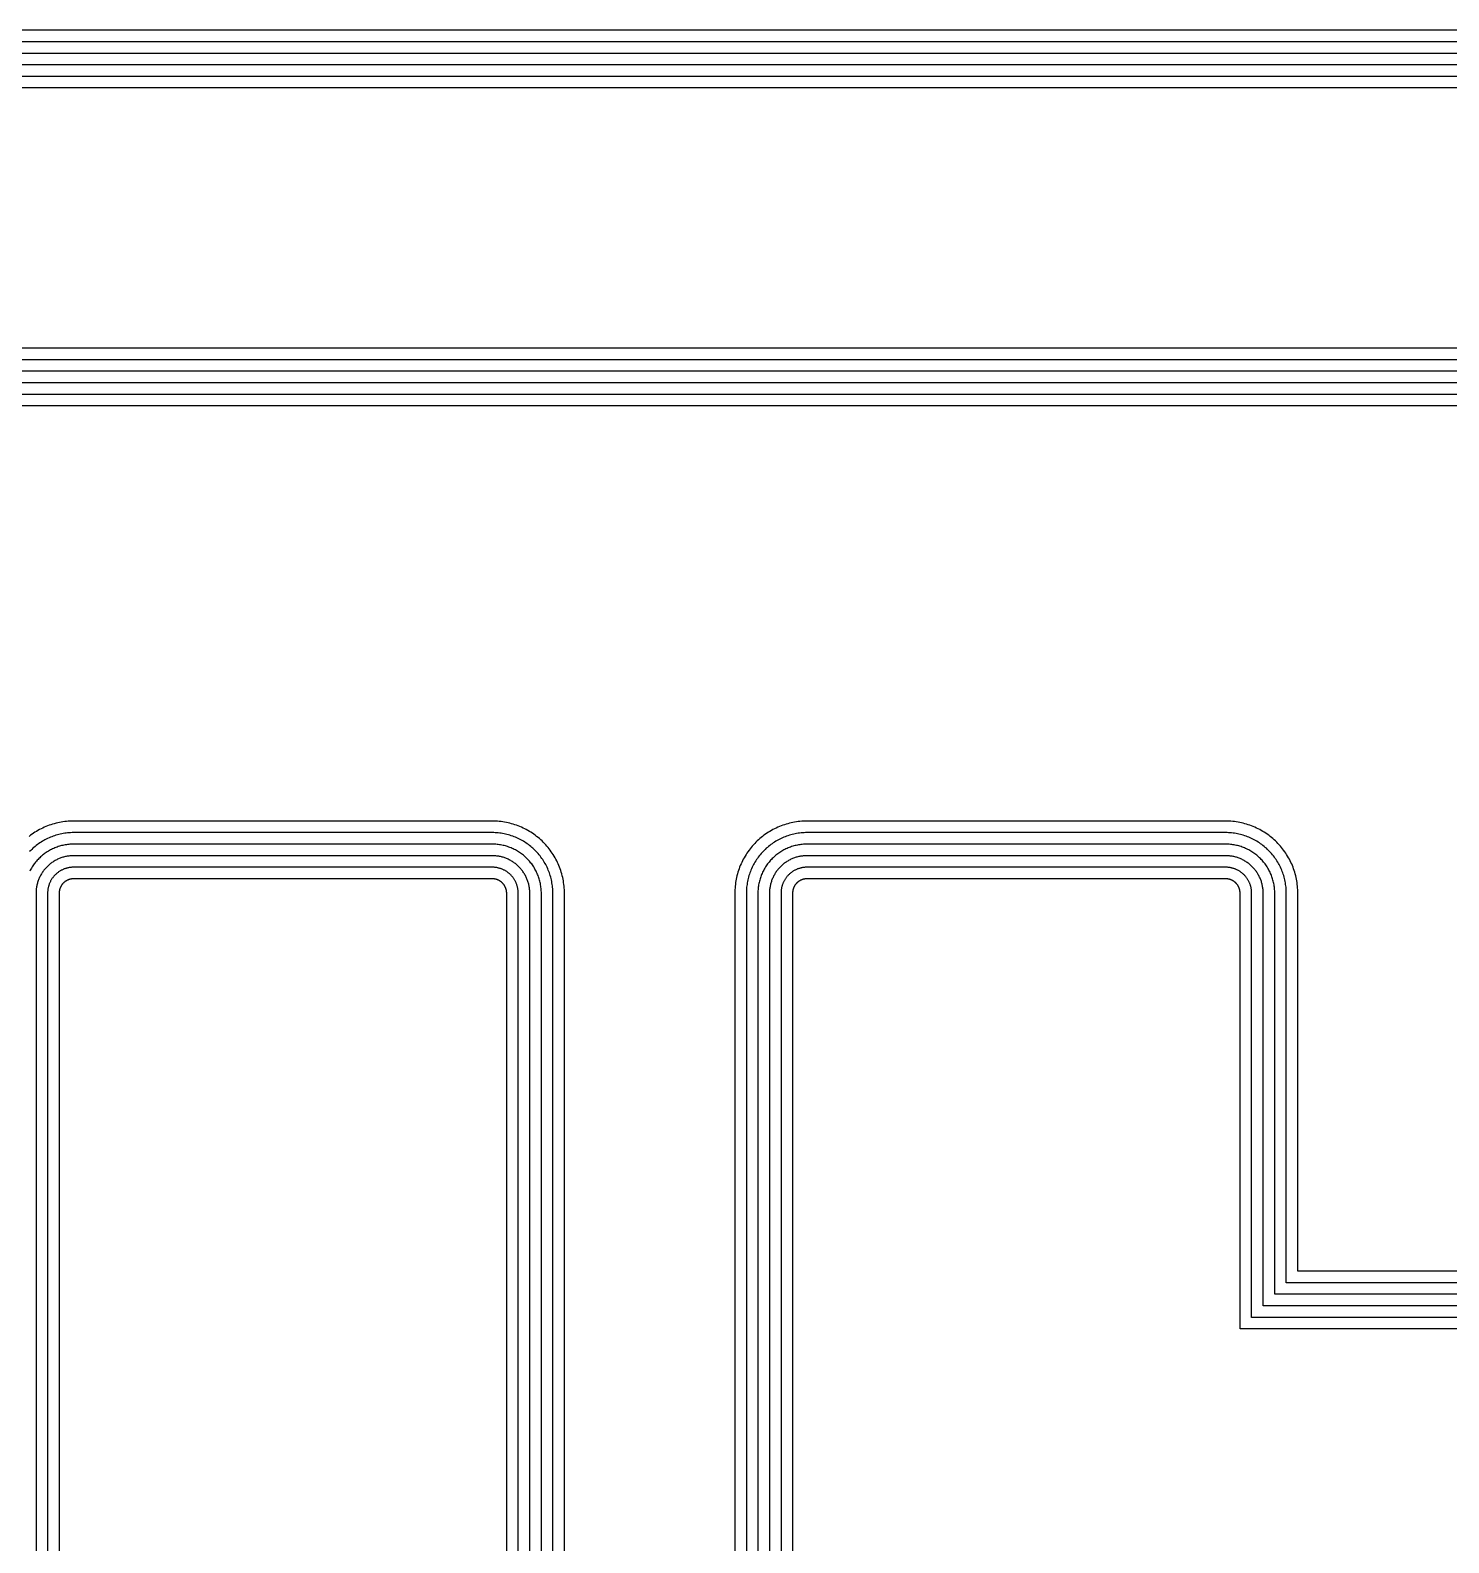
# Model space of a CAD drawing. Header units: metres. Extents: x 1.5 to 44, y 0.3 to 33.8.
# Drawn here: x 12.15 to 17.06, y 10.43 to 15.68 of the extents above; entities that cross this region are included whole.
import ezdxf

# ---------------------------------------------------------------- set-up
doc = ezdxf.new("R2010")
doc.units = ezdxf.units.M

msp = doc.modelspace()

# ---------------------------------------------------------------- linework, layer by layer
for points in [[(18.025, 15.6752), (5.275, 15.6752)], [(18.025, 15.6352), (5.235, 15.6352)], [(18.025, 15.5952), (5.195, 15.5952)], [(18.025, 15.5152), (5.115, 15.5152)], [(18.025, 15.5552), (5.155, 15.5552)], [(18.025, 15.4752), (5.075, 15.4752)], [(5.075, 14.5748), (17.8385, 14.5748)], [(5.115, 14.5348), (17.822, 14.5348)], [(5.155, 14.4948), (17.8054, 14.4948)], [(5.195, 14.4548), (17.7888, 14.4548)], [(5.235, 14.4148), (17.7723, 14.4148)], [(5.275, 14.3748), (17.7557, 14.3748)], [(14, 8.765), (14, 12.685), (13.9999, 12.6911), (13.9997, 12.6973), (13.9993, 12.7034), (13.9988, 12.7095), (13.9981, 12.7156), (13.9973, 12.7217), (13.9963, 12.7278), (13.9952, 12.7338), (13.9939, 12.7398), (13.9925, 12.7458), (13.991, 12.7517), (13.9892, 12.7576), (13.9874, 12.7634), (13.9854, 12.7692), (13.9833, 12.775), (13.981, 12.7807), (13.9786, 12.7863), (13.976, 12.7919), (13.9733, 12.7974), (13.9705, 12.8029), (13.9675, 12.8082), (13.9644, 12.8135), (13.9612, 12.8188), (13.9579, 12.8239), (13.9544, 12.829), (13.9508, 12.8339), (13.9471, 12.8388), (13.9433, 12.8436), (13.9393, 12.8483), (13.9353, 12.8529), (13.9311, 12.8574), (13.9268, 12.8618), (13.9224, 12.8661), (13.9179, 12.8703), (13.9133, 12.8743), (13.9086, 12.8783), (13.9038, 12.8821), (13.8989, 12.8858), (13.894, 12.8894), (13.8889, 12.8929), (13.8838, 12.8962), (13.8785, 12.8994), (13.8732, 12.9025), (13.8679, 12.9055), (13.8624, 12.9083), (13.8569, 12.911), (13.8513, 12.9136), (13.8457, 12.916), (13.84, 12.9183), (13.8342, 12.9204), (13.8284, 12.9224), (13.8226, 12.9242), (13.8167, 12.926), (13.8108, 12.9275), (13.8048, 12.9289), (13.7988, 12.9302), (13.7928, 12.9313), (13.7867, 12.9323), (13.7806, 12.9331), (13.7745, 12.9338), (13.7684, 12.9343), (13.7623, 12.9347), (13.7561, 12.9349), (13.75, 12.935), (12.3, 12.935), (12.2939, 12.9349), (12.2877, 12.9347), (12.2816, 12.9343), (12.2755, 12.9338), (12.2694, 12.9331), (12.2633, 12.9323), (12.2573, 12.9313), (12.2512, 12.9302), (12.2452, 12.9289), (12.2393, 12.9275), (12.2333, 12.926), (12.2274, 12.9242), (12.2216, 12.9224), (12.2158, 12.9204), (12.21, 12.9183), (12.2043, 12.916), (12.1987, 12.9136), (12.1931, 12.911), (12.1876, 12.9083), (12.1822, 12.9055), (12.1768, 12.9025), (12.1715, 12.8994), (12.1663, 12.8962), (12.1611, 12.8929), (12.1561, 12.8894), (12.1511, 12.8858), (12.1462, 12.8821)], [(13.96, 8.765), (13.96, 12.685), (13.9599, 12.6902), (13.9598, 12.6953), (13.9594, 12.7005), (13.959, 12.7056), (13.9584, 12.7107), (13.9577, 12.7158), (13.9569, 12.7209), (13.956, 12.726), (13.9549, 12.731), (13.9537, 12.736), (13.9524, 12.741), (13.951, 12.746), (13.9494, 12.7509), (13.9477, 12.7558), (13.9459, 12.7606), (13.944, 12.7654), (13.942, 12.7701), (13.9399, 12.7748), (13.9376, 12.7794), (13.9352, 12.784), (13.9327, 12.7885), (13.9301, 12.793), (13.9274, 12.7974), (13.9246, 12.8017), (13.9217, 12.8059), (13.9187, 12.8101), (13.9156, 12.8142), (13.9123, 12.8182), (13.909, 12.8222), (13.9056, 12.826), (13.9021, 12.8298), (13.8985, 12.8335), (13.8948, 12.8371), (13.891, 12.8406), (13.8872, 12.844), (13.8832, 12.8473), (13.8792, 12.8506), (13.8751, 12.8537), (13.8709, 12.8567), (13.8667, 12.8596), (13.8624, 12.8624), (13.858, 12.8651), (13.8535, 12.8677), (13.849, 12.8702), (13.8444, 12.8726), (13.8398, 12.8749), (13.8351, 12.877), (13.8304, 12.879), (13.8256, 12.8809), (13.8208, 12.8827), (13.8159, 12.8844), (13.811, 12.886), (13.806, 12.8874), (13.801, 12.8887), (13.796, 12.8899), (13.791, 12.891), (13.7859, 12.8919), (13.7808, 12.8927), (13.7757, 12.8934), (13.7706, 12.894), (13.7655, 12.8944), (13.7603, 12.8948), (13.7552, 12.8949), (13.75, 12.895), (12.3, 12.895), (12.2949, 12.8949), (12.2897, 12.8948), (12.2846, 12.8944), (12.2794, 12.894), (12.2743, 12.8934), (12.2692, 12.8927), (12.2641, 12.8919), (12.259, 12.891), (12.254, 12.8899), (12.249, 12.8887), (12.244, 12.8874), (12.2391, 12.886), (12.2341, 12.8844), (12.2293, 12.8827), (12.2244, 12.8809), (12.2196, 12.879), (12.2149, 12.877), (12.2102, 12.8749), (12.2056, 12.8726), (12.201, 12.8702), (12.1965, 12.8677), (12.1921, 12.8651), (12.1877, 12.8624), (12.1833, 12.8596), (12.1791, 12.8567), (12.1749, 12.8537), (12.1708, 12.8506), (12.1668, 12.8473), (12.1628, 12.844), (12.159, 12.8406), (12.1552, 12.8371), (12.1515, 12.8335), (12.1479, 12.8298)], [(19.445, 11.3752), (16.54, 11.3752), (16.54, 12.685), (16.5399, 12.6911), (16.5397, 12.6973), (16.5393, 12.7034), (16.5388, 12.7095), (16.5381, 12.7156), (16.5373, 12.7217), (16.5363, 12.7278), (16.5352, 12.7338), (16.5339, 12.7398), (16.5325, 12.7458), (16.531, 12.7517), (16.5292, 12.7576), (16.5274, 12.7634), (16.5254, 12.7692), (16.5233, 12.775), (16.521, 12.7807), (16.5186, 12.7863), (16.516, 12.7919), (16.5133, 12.7974), (16.5105, 12.8029), (16.5075, 12.8082), (16.5044, 12.8135), (16.5012, 12.8188), (16.4979, 12.8239), (16.4944, 12.829), (16.4908, 12.8339), (16.4871, 12.8388), (16.4833, 12.8436), (16.4793, 12.8483), (16.4753, 12.8529), (16.4711, 12.8574), (16.4668, 12.8618), (16.4624, 12.8661), (16.4579, 12.8703), (16.4533, 12.8743), (16.4486, 12.8783), (16.4438, 12.8821), (16.4389, 12.8858), (16.434, 12.8894), (16.4289, 12.8929), (16.4238, 12.8962), (16.4185, 12.8994), (16.4132, 12.9025), (16.4079, 12.9055), (16.4024, 12.9083), (16.3969, 12.911), (16.3913, 12.9136), (16.3857, 12.916), (16.38, 12.9183), (16.3742, 12.9204), (16.3684, 12.9224), (16.3626, 12.9242), (16.3567, 12.926), (16.3508, 12.9275), (16.3448, 12.9289), (16.3388, 12.9302), (16.3328, 12.9313), (16.3267, 12.9323), (16.3206, 12.9331), (16.3145, 12.9338), (16.3084, 12.9343), (16.3023, 12.9347), (16.2961, 12.9349), (16.29, 12.935), (14.84, 12.935), (14.8339, 12.9349), (14.8277, 12.9347), (14.8216, 12.9343), (14.8155, 12.9338), (14.8094, 12.9331), (14.8033, 12.9323), (14.7973, 12.9313), (14.7912, 12.9302), (14.7852, 12.9289), (14.7793, 12.9275), (14.7733, 12.926), (14.7674, 12.9242), (14.7616, 12.9224), (14.7558, 12.9204), (14.75, 12.9183), (14.7443, 12.916), (14.7387, 12.9136), (14.7331, 12.911), (14.7276, 12.9083), (14.7222, 12.9055), (14.7168, 12.9025), (14.7115, 12.8994), (14.7063, 12.8962), (14.7011, 12.8929), (14.6961, 12.8894), (14.6911, 12.8858), (14.6862, 12.8821), (14.6814, 12.8783), (14.6767, 12.8743), (14.6721, 12.8703), (14.6676, 12.8661), (14.6632, 12.8618), (14.659, 12.8574), (14.6548, 12.8529), (14.6507, 12.8483), (14.6468, 12.8436), (14.6429, 12.8388), (14.6392, 12.8339), (14.6356, 12.829), (14.6321, 12.8239), (14.6288, 12.8188), (14.6256, 12.8135), (14.6225, 12.8082), (14.6195, 12.8029), (14.6167, 12.7974), (14.614, 12.7919), (14.6115, 12.7863), (14.609, 12.7807), (14.6068, 12.775), (14.6046, 12.7692), (14.6026, 12.7634), (14.6008, 12.7576), (14.5991, 12.7517), (14.5975, 12.7458), (14.5961, 12.7398), (14.5948, 12.7338), (14.5937, 12.7278), (14.5927, 12.7217), (14.5919, 12.7156), (14.5912, 12.7095), (14.5907, 12.7034), (14.5903, 12.6973), (14.5901, 12.6911), (14.59, 12.685), (14.59, 8.765)], [(19.445, 11.3352), (16.5, 11.3352), (16.5, 12.685), (16.4999, 12.6902), (16.4998, 12.6953), (16.4994, 12.7005), (16.499, 12.7056), (16.4984, 12.7107), (16.4977, 12.7158), (16.4969, 12.7209), (16.496, 12.726), (16.4949, 12.731), (16.4937, 12.736), (16.4924, 12.741), (16.491, 12.746), (16.4894, 12.7509), (16.4877, 12.7558), (16.4859, 12.7606), (16.484, 12.7654), (16.482, 12.7701), (16.4799, 12.7748), (16.4776, 12.7794), (16.4752, 12.784), (16.4727, 12.7885), (16.4701, 12.793), (16.4674, 12.7974), (16.4646, 12.8017), (16.4617, 12.8059), (16.4587, 12.8101), (16.4556, 12.8142), (16.4523, 12.8182), (16.449, 12.8222), (16.4456, 12.826), (16.4421, 12.8298), (16.4385, 12.8335), (16.4348, 12.8371), (16.431, 12.8406), (16.4272, 12.844), (16.4232, 12.8473), (16.4192, 12.8506), (16.4151, 12.8537), (16.4109, 12.8567), (16.4067, 12.8596), (16.4024, 12.8624), (16.398, 12.8651), (16.3935, 12.8677), (16.389, 12.8702), (16.3844, 12.8726), (16.3798, 12.8749), (16.3751, 12.877), (16.3704, 12.879), (16.3656, 12.8809), (16.3608, 12.8827), (16.3559, 12.8844), (16.351, 12.886), (16.346, 12.8874), (16.341, 12.8887), (16.336, 12.8899), (16.331, 12.891), (16.3259, 12.8919), (16.3208, 12.8927), (16.3157, 12.8934), (16.3106, 12.894), (16.3055, 12.8944), (16.3003, 12.8948), (16.2952, 12.8949), (16.29, 12.895), (14.84, 12.895), (14.8349, 12.8949), (14.8297, 12.8948), (14.8246, 12.8944), (14.8194, 12.894), (14.8143, 12.8934), (14.8092, 12.8927), (14.8041, 12.8919), (14.799, 12.891), (14.794, 12.8899), (14.789, 12.8887), (14.784, 12.8874), (14.7791, 12.886), (14.7741, 12.8844), (14.7693, 12.8827), (14.7644, 12.8809), (14.7596, 12.879), (14.7549, 12.877), (14.7502, 12.8749), (14.7456, 12.8726), (14.741, 12.8702), (14.7365, 12.8677), (14.7321, 12.8651), (14.7277, 12.8624), (14.7233, 12.8596), (14.7191, 12.8567), (14.7149, 12.8537), (14.7108, 12.8506), (14.7068, 12.8473), (14.7028, 12.844), (14.699, 12.8406), (14.6952, 12.8371), (14.6915, 12.8335), (14.6879, 12.8298), (14.6844, 12.826), (14.681, 12.8222), (14.6777, 12.8182), (14.6745, 12.8142), (14.6713, 12.8101), (14.6683, 12.8059), (14.6654, 12.8017), (14.6626, 12.7974), (14.6599, 12.793), (14.6573, 12.7885), (14.6548, 12.784), (14.6524, 12.7794), (14.6502, 12.7748), (14.648, 12.7701), (14.646, 12.7654), (14.6441, 12.7606), (14.6423, 12.7558), (14.6406, 12.7509), (14.6391, 12.746), (14.6376, 12.741), (14.6363, 12.736), (14.6351, 12.731), (14.634, 12.726), (14.6331, 12.7209), (14.6323, 12.7158), (14.6316, 12.7107), (14.631, 12.7056), (14.6306, 12.7005), (14.6303, 12.6953), (14.6301, 12.6902), (14.63, 12.685), (14.63, 8.765)], [(13.92, 8.765), (13.92, 12.685), (13.92, 12.6892), (13.9198, 12.6934), (13.9196, 12.6975), (13.9192, 12.7017), (13.9187, 12.7058), (13.9182, 12.71), (13.9175, 12.7141), (13.9167, 12.7182), (13.9159, 12.7223), (13.9149, 12.7263), (13.9139, 12.7304), (13.9127, 12.7344), (13.9114, 12.7383), (13.9101, 12.7423), (13.9086, 12.7462), (13.9071, 12.7501), (13.9054, 12.7539), (13.9037, 12.7577), (13.9019, 12.7614), (13.8999, 12.7651), (13.8979, 12.7688), (13.8958, 12.7724), (13.8936, 12.776), (13.8914, 12.7795), (13.889, 12.7829), (13.8866, 12.7863), (13.884, 12.7896), (13.8814, 12.7929), (13.8787, 12.7961), (13.876, 12.7992), (13.8731, 12.8022), (13.8702, 12.8052), (13.8672, 12.8081), (13.8642, 12.811), (13.8611, 12.8137), (13.8579, 12.8164), (13.8546, 12.819), (13.8513, 12.8216), (13.8479, 12.824), (13.8445, 12.8264), (13.841, 12.8286), (13.8374, 12.8308), (13.8338, 12.8329), (13.8301, 12.8349), (13.8264, 12.8369), (13.8227, 12.8387), (13.8189, 12.8404), (13.8151, 12.8421), (13.8112, 12.8436), (13.8073, 12.8451), (13.8033, 12.8464), (13.7994, 12.8477), (13.7954, 12.8489), (13.7913, 12.8499), (13.7873, 12.8509), (13.7832, 12.8517), (13.7791, 12.8525), (13.775, 12.8532), (13.7708, 12.8537), (13.7667, 12.8542), (13.7625, 12.8546), (13.7584, 12.8548), (13.7542, 12.855), (13.75, 12.855), (12.3, 12.855), (12.2958, 12.855), (12.2917, 12.8548), (12.2875, 12.8546), (12.2833, 12.8542), (12.2792, 12.8537), (12.2751, 12.8532), (12.2709, 12.8525), (12.2668, 12.8517), (12.2628, 12.8509), (12.2587, 12.8499), (12.2547, 12.8489), (12.2507, 12.8477), (12.2467, 12.8464), (12.2427, 12.8451), (12.2388, 12.8436), (12.235, 12.8421), (12.2311, 12.8404), (12.2273, 12.8387), (12.2236, 12.8369), (12.2199, 12.8349), (12.2162, 12.8329), (12.2126, 12.8308), (12.2091, 12.8286), (12.2056, 12.8264), (12.2021, 12.824), (12.1987, 12.8216), (12.1954, 12.819), (12.1922, 12.8164), (12.189, 12.8137), (12.1858, 12.811), (12.1828, 12.8081), (12.1798, 12.8052), (12.1769, 12.8022), (12.1741, 12.7992), (12.1713, 12.7961), (12.1686, 12.7929), (12.166, 12.7896), (12.1635, 12.7863), (12.161, 12.7829), (12.1587, 12.7795), (12.1564, 12.776), (12.1542, 12.7724), (12.1521, 12.7688), (12.1501, 12.7651), (12.1482, 12.7614)], [(19.445, 11.2952), (16.46, 11.2952), (16.46, 12.685), (16.46, 12.6892), (16.4598, 12.6934), (16.4596, 12.6975), (16.4592, 12.7017), (16.4587, 12.7058), (16.4582, 12.71), (16.4575, 12.7141), (16.4567, 12.7182), (16.4559, 12.7223), (16.4549, 12.7263), (16.4539, 12.7304), (16.4527, 12.7344), (16.4514, 12.7383), (16.4501, 12.7423), (16.4486, 12.7462), (16.4471, 12.7501), (16.4454, 12.7539), (16.4437, 12.7577), (16.4419, 12.7614), (16.4399, 12.7651), (16.4379, 12.7688), (16.4358, 12.7724), (16.4336, 12.776), (16.4314, 12.7795), (16.429, 12.7829), (16.4266, 12.7863), (16.424, 12.7896), (16.4214, 12.7929), (16.4187, 12.7961), (16.416, 12.7992), (16.4131, 12.8022), (16.4102, 12.8052), (16.4072, 12.8081), (16.4042, 12.811), (16.4011, 12.8137), (16.3979, 12.8164), (16.3946, 12.819), (16.3913, 12.8216), (16.3879, 12.824), (16.3845, 12.8264), (16.381, 12.8286), (16.3774, 12.8308), (16.3738, 12.8329), (16.3701, 12.8349), (16.3664, 12.8369), (16.3627, 12.8387), (16.3589, 12.8404), (16.3551, 12.8421), (16.3512, 12.8436), (16.3473, 12.8451), (16.3433, 12.8464), (16.3394, 12.8477), (16.3354, 12.8489), (16.3313, 12.8499), (16.3273, 12.8509), (16.3232, 12.8517), (16.3191, 12.8525), (16.315, 12.8532), (16.3108, 12.8537), (16.3067, 12.8542), (16.3025, 12.8546), (16.2984, 12.8548), (16.2942, 12.855), (16.29, 12.855), (14.84, 12.855), (14.8358, 12.855), (14.8317, 12.8548), (14.8275, 12.8546), (14.8233, 12.8542), (14.8192, 12.8537), (14.8151, 12.8532), (14.8109, 12.8525), (14.8068, 12.8517), (14.8028, 12.8509), (14.7987, 12.8499), (14.7947, 12.8489), (14.7907, 12.8477), (14.7867, 12.8464), (14.7827, 12.8451), (14.7788, 12.8436), (14.775, 12.8421), (14.7711, 12.8404), (14.7673, 12.8387), (14.7636, 12.8369), (14.7599, 12.8349), (14.7562, 12.8329), (14.7526, 12.8308), (14.7491, 12.8286), (14.7456, 12.8264), (14.7421, 12.824), (14.7387, 12.8216), (14.7354, 12.819), (14.7322, 12.8164), (14.729, 12.8137), (14.7258, 12.811), (14.7228, 12.8081), (14.7198, 12.8052), (14.7169, 12.8022), (14.7141, 12.7992), (14.7113, 12.7961), (14.7086, 12.7929), (14.706, 12.7896), (14.7035, 12.7863), (14.701, 12.7829), (14.6987, 12.7795), (14.6964, 12.776), (14.6942, 12.7724), (14.6921, 12.7688), (14.6901, 12.7651), (14.6882, 12.7614), (14.6863, 12.7577), (14.6846, 12.7539), (14.683, 12.7501), (14.6814, 12.7462), (14.68, 12.7423), (14.6786, 12.7383), (14.6773, 12.7344), (14.6762, 12.7304), (14.6751, 12.7263), (14.6741, 12.7223), (14.6733, 12.7182), (14.6725, 12.7141), (14.6719, 12.71), (14.6713, 12.7058), (14.6708, 12.7017), (14.6705, 12.6975), (14.6702, 12.6934), (14.6701, 12.6892), (14.67, 12.685), (14.67, 8.765)], [(13.88, 8.765), (13.88, 12.685), (13.88, 12.6882), (13.8799, 12.6914), (13.8797, 12.6946), (13.8794, 12.6978), (13.879, 12.7009), (13.8786, 12.7041), (13.8781, 12.7072), (13.8775, 12.7104), (13.8769, 12.7135), (13.8761, 12.7166), (13.8753, 12.7197), (13.8744, 12.7227), (13.8735, 12.7258), (13.8724, 12.7288), (13.8713, 12.7318), (13.8701, 12.7348), (13.8689, 12.7377), (13.8675, 12.7406), (13.8661, 12.7435), (13.8647, 12.7463), (13.8631, 12.7491), (13.8615, 12.7518), (13.8598, 12.7546), (13.8581, 12.7572), (13.8563, 12.7599), (13.8544, 12.7625), (13.8525, 12.765), (13.8505, 12.7675), (13.8484, 12.7699), (13.8463, 12.7723), (13.8442, 12.7747), (13.8419, 12.7769), (13.8397, 12.7792), (13.8373, 12.7813), (13.8349, 12.7834), (13.8325, 12.7855), (13.83, 12.7875), (13.8275, 12.7894), (13.8249, 12.7913), (13.8222, 12.7931), (13.8196, 12.7948), (13.8168, 12.7965), (13.8141, 12.7981), (13.8113, 12.7997), (13.8085, 12.8011), (13.8056, 12.8025), (13.8027, 12.8039), (13.7998, 12.8051), (13.7968, 12.8063), (13.7938, 12.8074), (13.7908, 12.8085), (13.7877, 12.8094), (13.7847, 12.8103), (13.7816, 12.8111), (13.7785, 12.8119), (13.7754, 12.8125), (13.7722, 12.8131), (13.7691, 12.8136), (13.7659, 12.814), (13.7628, 12.8144), (13.7596, 12.8147), (13.7564, 12.8149), (13.7532, 12.815), (13.75, 12.815), (12.3, 12.815), (12.2968, 12.815), (12.2936, 12.8149), (12.2904, 12.8147), (12.2873, 12.8144), (12.2841, 12.814), (12.2809, 12.8136), (12.2778, 12.8131), (12.2747, 12.8125), (12.2715, 12.8119), (12.2684, 12.8111), (12.2653, 12.8103), (12.2623, 12.8094), (12.2592, 12.8085), (12.2562, 12.8074), (12.2532, 12.8063), (12.2503, 12.8051), (12.2473, 12.8039), (12.2444, 12.8025), (12.2416, 12.8011), (12.2387, 12.7997), (12.2359, 12.7981), (12.2332, 12.7965), (12.2305, 12.7948), (12.2278, 12.7931), (12.2252, 12.7913), (12.2226, 12.7894), (12.22, 12.7875), (12.2175, 12.7855), (12.2151, 12.7834), (12.2127, 12.7813), (12.2104, 12.7792), (12.2081, 12.7769), (12.2059, 12.7747), (12.2037, 12.7723), (12.2016, 12.7699), (12.1995, 12.7675), (12.1975, 12.765), (12.1956, 12.7625), (12.1937, 12.7599), (12.1919, 12.7572), (12.1902, 12.7546), (12.1885, 12.7518), (12.1869, 12.7491), (12.1854, 12.7463), (12.1839, 12.7435), (12.1825, 12.7406), (12.1812, 12.7377), (12.1799, 12.7348), (12.1787, 12.7318), (12.1776, 12.7288), (12.1766, 12.7258), (12.1756, 12.7227), (12.1747, 12.7197), (12.1739, 12.7166), (12.1732, 12.7135), (12.1725, 12.7104), (12.1719, 12.7072), (12.1714, 12.7041), (12.171, 12.7009), (12.1706, 12.6978), (12.1704, 12.6946), (12.1702, 12.6914), (12.1701, 12.6882), (12.17, 12.685), (12.17, 8.765)], [(19.445, 11.2552), (16.42, 11.2552), (16.42, 12.685), (16.42, 12.6882), (16.4199, 12.6914), (16.4197, 12.6946), (16.4194, 12.6978), (16.419, 12.7009), (16.4186, 12.7041), (16.4181, 12.7072), (16.4175, 12.7104), (16.4169, 12.7135), (16.4161, 12.7166), (16.4153, 12.7197), (16.4144, 12.7227), (16.4135, 12.7258), (16.4124, 12.7288), (16.4113, 12.7318), (16.4101, 12.7348), (16.4089, 12.7377), (16.4075, 12.7406), (16.4061, 12.7435), (16.4047, 12.7463), (16.4031, 12.7491), (16.4015, 12.7518), (16.3998, 12.7546), (16.3981, 12.7572), (16.3963, 12.7599), (16.3944, 12.7625), (16.3925, 12.765), (16.3905, 12.7675), (16.3884, 12.7699), (16.3863, 12.7723), (16.3842, 12.7747), (16.3819, 12.7769), (16.3797, 12.7792), (16.3773, 12.7813), (16.3749, 12.7834), (16.3725, 12.7855), (16.37, 12.7875), (16.3675, 12.7894), (16.3649, 12.7913), (16.3622, 12.7931), (16.3596, 12.7948), (16.3568, 12.7965), (16.3541, 12.7981), (16.3513, 12.7997), (16.3485, 12.8011), (16.3456, 12.8025), (16.3427, 12.8039), (16.3398, 12.8051), (16.3368, 12.8063), (16.3338, 12.8074), (16.3308, 12.8085), (16.3277, 12.8094), (16.3247, 12.8103), (16.3216, 12.8111), (16.3185, 12.8119), (16.3154, 12.8125), (16.3122, 12.8131), (16.3091, 12.8136), (16.3059, 12.814), (16.3028, 12.8144), (16.2996, 12.8147), (16.2964, 12.8149), (16.2932, 12.815), (16.29, 12.815), (14.84, 12.815), (14.8368, 12.815), (14.8336, 12.8149), (14.8304, 12.8147), (14.8273, 12.8144), (14.8241, 12.814), (14.8209, 12.8136), (14.8178, 12.8131), (14.8147, 12.8125), (14.8115, 12.8119), (14.8084, 12.8111), (14.8053, 12.8103), (14.8023, 12.8094), (14.7992, 12.8085), (14.7962, 12.8074), (14.7932, 12.8063), (14.7903, 12.8051), (14.7873, 12.8039), (14.7844, 12.8025), (14.7816, 12.8011), (14.7787, 12.7997), (14.7759, 12.7981), (14.7732, 12.7965), (14.7705, 12.7948), (14.7678, 12.7931), (14.7652, 12.7913), (14.7626, 12.7894), (14.76, 12.7875), (14.7575, 12.7855), (14.7551, 12.7834), (14.7527, 12.7813), (14.7504, 12.7792), (14.7481, 12.7769), (14.7459, 12.7747), (14.7437, 12.7723), (14.7416, 12.7699), (14.7395, 12.7675), (14.7375, 12.765), (14.7356, 12.7625), (14.7337, 12.7599), (14.7319, 12.7572), (14.7302, 12.7546), (14.7285, 12.7518), (14.7269, 12.7491), (14.7254, 12.7463), (14.7239, 12.7435), (14.7225, 12.7406), (14.7212, 12.7377), (14.7199, 12.7348), (14.7187, 12.7318), (14.7176, 12.7288), (14.7166, 12.7258), (14.7156, 12.7227), (14.7147, 12.7197), (14.7139, 12.7166), (14.7132, 12.7135), (14.7125, 12.7104), (14.7119, 12.7072), (14.7114, 12.7041), (14.711, 12.7009), (14.7106, 12.6978), (14.7104, 12.6946), (14.7102, 12.6914), (14.7101, 12.6882), (14.71, 12.685), (14.71, 8.765)], [(13.84, 8.765), (13.84, 12.685), (13.84, 12.6872), (13.8399, 12.6894), (13.8398, 12.6916), (13.8396, 12.6938), (13.8393, 12.696), (13.839, 12.6982), (13.8387, 12.7004), (13.8383, 12.7026), (13.8378, 12.7047), (13.8373, 12.7069), (13.8368, 12.709), (13.8361, 12.7111), (13.8355, 12.7132), (13.8348, 12.7153), (13.834, 12.7174), (13.8332, 12.7195), (13.8323, 12.7215), (13.8314, 12.7235), (13.8304, 12.7255), (13.8294, 12.7274), (13.8283, 12.7294), (13.8272, 12.7313), (13.826, 12.7332), (13.8248, 12.735), (13.8236, 12.7368), (13.8223, 12.7386), (13.821, 12.7404), (13.8196, 12.7421), (13.8182, 12.7438), (13.8167, 12.7455), (13.8152, 12.7471), (13.8137, 12.7487), (13.8121, 12.7502), (13.8105, 12.7517), (13.8088, 12.7532), (13.8071, 12.7546), (13.8054, 12.756), (13.8036, 12.7573), (13.8018, 12.7586), (13.8, 12.7598), (13.7982, 12.761), (13.7963, 12.7622), (13.7944, 12.7633), (13.7924, 12.7644), (13.7905, 12.7654), (13.7885, 12.7664), (13.7865, 12.7673), (13.7845, 12.7682), (13.7824, 12.769), (13.7803, 12.7698), (13.7782, 12.7705), (13.7761, 12.7711), (13.774, 12.7718), (13.7719, 12.7723), (13.7697, 12.7728), (13.7676, 12.7733), (13.7654, 12.7737), (13.7632, 12.774), (13.761, 12.7743), (13.7588, 12.7746), (13.7566, 12.7748), (13.7544, 12.7749), (13.7522, 12.775), (13.75, 12.775), (12.3, 12.775), (12.2978, 12.775), (12.2956, 12.7749), (12.2934, 12.7748), (12.2912, 12.7746), (12.289, 12.7743), (12.2868, 12.774), (12.2846, 12.7737), (12.2825, 12.7733), (12.2803, 12.7728), (12.2781, 12.7723), (12.276, 12.7718), (12.2739, 12.7711), (12.2718, 12.7705), (12.2697, 12.7698), (12.2676, 12.769), (12.2656, 12.7682), (12.2635, 12.7673), (12.2615, 12.7664), (12.2595, 12.7654), (12.2576, 12.7644), (12.2557, 12.7633), (12.2537, 12.7622), (12.2519, 12.761), (12.25, 12.7598), (12.2482, 12.7586), (12.2464, 12.7573), (12.2446, 12.756), (12.2429, 12.7546), (12.2412, 12.7532), (12.2396, 12.7517), (12.238, 12.7502), (12.2364, 12.7487), (12.2348, 12.7471), (12.2333, 12.7455), (12.2319, 12.7438), (12.2304, 12.7421), (12.2291, 12.7404), (12.2277, 12.7386), (12.2264, 12.7368), (12.2252, 12.735), (12.224, 12.7332), (12.2228, 12.7313), (12.2217, 12.7294), (12.2206, 12.7274), (12.2196, 12.7255), (12.2187, 12.7235), (12.2177, 12.7215), (12.2169, 12.7195), (12.216, 12.7174), (12.2153, 12.7153), (12.2146, 12.7132), (12.2139, 12.7111), (12.2133, 12.709), (12.2127, 12.7069), (12.2122, 12.7047), (12.2117, 12.7026), (12.2113, 12.7004), (12.211, 12.6982), (12.2107, 12.696), (12.2104, 12.6938), (12.2103, 12.6916), (12.2101, 12.6894), (12.21, 12.6872), (12.21, 12.685), (12.21, 8.765)], [(19.445, 11.2152), (16.38, 11.2152), (16.38, 12.685), (16.38, 12.6872), (16.3799, 12.6894), (16.3798, 12.6916), (16.3796, 12.6938), (16.3793, 12.696), (16.379, 12.6982), (16.3787, 12.7004), (16.3783, 12.7026), (16.3778, 12.7047), (16.3773, 12.7069), (16.3768, 12.709), (16.3761, 12.7111), (16.3755, 12.7132), (16.3748, 12.7153), (16.374, 12.7174), (16.3732, 12.7195), (16.3723, 12.7215), (16.3714, 12.7235), (16.3704, 12.7255), (16.3694, 12.7274), (16.3683, 12.7294), (16.3672, 12.7313), (16.366, 12.7332), (16.3648, 12.735), (16.3636, 12.7368), (16.3623, 12.7386), (16.361, 12.7404), (16.3596, 12.7421), (16.3582, 12.7438), (16.3567, 12.7455), (16.3552, 12.7471), (16.3537, 12.7487), (16.3521, 12.7502), (16.3505, 12.7517), (16.3488, 12.7532), (16.3471, 12.7546), (16.3454, 12.756), (16.3436, 12.7573), (16.3418, 12.7586), (16.34, 12.7598), (16.3382, 12.761), (16.3363, 12.7622), (16.3344, 12.7633), (16.3324, 12.7644), (16.3305, 12.7654), (16.3285, 12.7664), (16.3265, 12.7673), (16.3245, 12.7682), (16.3224, 12.769), (16.3203, 12.7698), (16.3182, 12.7705), (16.3161, 12.7711), (16.314, 12.7718), (16.3119, 12.7723), (16.3097, 12.7728), (16.3076, 12.7733), (16.3054, 12.7737), (16.3032, 12.774), (16.301, 12.7743), (16.2988, 12.7746), (16.2966, 12.7748), (16.2944, 12.7749), (16.2922, 12.775), (16.29, 12.775), (14.84, 12.775), (14.8378, 12.775), (14.8356, 12.7749), (14.8334, 12.7748), (14.8312, 12.7746), (14.829, 12.7743), (14.8268, 12.774), (14.8246, 12.7737), (14.8225, 12.7733), (14.8203, 12.7728), (14.8181, 12.7723), (14.816, 12.7718), (14.8139, 12.7711), (14.8118, 12.7705), (14.8097, 12.7698), (14.8076, 12.769), (14.8056, 12.7682), (14.8035, 12.7673), (14.8015, 12.7664), (14.7995, 12.7654), (14.7976, 12.7644), (14.7957, 12.7633), (14.7937, 12.7622), (14.7919, 12.761), (14.79, 12.7598), (14.7882, 12.7586), (14.7864, 12.7573), (14.7846, 12.756), (14.7829, 12.7546), (14.7812, 12.7532), (14.7796, 12.7517), (14.778, 12.7502), (14.7764, 12.7487), (14.7748, 12.7471), (14.7733, 12.7455), (14.7719, 12.7438), (14.7704, 12.7421), (14.7691, 12.7404), (14.7677, 12.7386), (14.7664, 12.7368), (14.7652, 12.735), (14.764, 12.7332), (14.7628, 12.7313), (14.7617, 12.7294), (14.7606, 12.7274), (14.7596, 12.7255), (14.7587, 12.7235), (14.7577, 12.7215), (14.7569, 12.7195), (14.756, 12.7174), (14.7553, 12.7153), (14.7546, 12.7132), (14.7539, 12.7111), (14.7533, 12.709), (14.7527, 12.7069), (14.7522, 12.7047), (14.7517, 12.7026), (14.7513, 12.7004), (14.751, 12.6982), (14.7507, 12.696), (14.7504, 12.6938), (14.7503, 12.6916), (14.7501, 12.6894), (14.75, 12.6872), (14.75, 12.685), (14.75, 8.765)], [(13.8, 8.765), (13.8, 12.685), (13.8, 12.6862), (13.8, 12.6875), (13.7999, 12.6887), (13.7998, 12.6899), (13.7996, 12.6911), (13.7995, 12.6923), (13.7993, 12.6936), (13.7991, 12.6948), (13.7988, 12.696), (13.7985, 12.6972), (13.7982, 12.6983), (13.7979, 12.6995), (13.7975, 12.7007), (13.7971, 12.7019), (13.7967, 12.703), (13.7962, 12.7041), (13.7957, 12.7053), (13.7952, 12.7064), (13.7947, 12.7075), (13.7941, 12.7086), (13.7935, 12.7097), (13.7929, 12.7107), (13.7923, 12.7118), (13.7916, 12.7128), (13.7909, 12.7138), (13.7902, 12.7148), (13.7894, 12.7158), (13.7887, 12.7167), (13.7879, 12.7177), (13.7871, 12.7186), (13.7862, 12.7195), (13.7854, 12.7204), (13.7845, 12.7212), (13.7836, 12.7221), (13.7827, 12.7229), (13.7817, 12.7237), (13.7808, 12.7244), (13.7798, 12.7252), (13.7788, 12.7259), (13.7778, 12.7266), (13.7768, 12.7273), (13.7757, 12.7279), (13.7747, 12.7285), (13.7736, 12.7291), (13.7725, 12.7297), (13.7714, 12.7302), (13.7703, 12.7307), (13.7691, 12.7312), (13.768, 12.7317), (13.7669, 12.7321), (13.7657, 12.7325), (13.7645, 12.7329), (13.7633, 12.7332), (13.7622, 12.7335), (13.761, 12.7338), (13.7598, 12.7341), (13.7586, 12.7343), (13.7573, 12.7345), (13.7561, 12.7346), (13.7549, 12.7348), (13.7537, 12.7349), (13.7525, 12.735), (13.7512, 12.735), (13.75, 12.735), (12.3, 12.735), (12.2988, 12.735), (12.2976, 12.735), (12.2963, 12.7349), (12.2951, 12.7348), (12.2939, 12.7346), (12.2927, 12.7345), (12.2915, 12.7343), (12.2903, 12.7341), (12.2891, 12.7338), (12.2879, 12.7335), (12.2867, 12.7332), (12.2855, 12.7329), (12.2843, 12.7325), (12.2832, 12.7321), (12.282, 12.7317), (12.2809, 12.7312), (12.2798, 12.7307), (12.2786, 12.7302), (12.2775, 12.7297), (12.2764, 12.7291), (12.2754, 12.7285), (12.2743, 12.7279), (12.2733, 12.7273), (12.2722, 12.7266), (12.2712, 12.7259), (12.2702, 12.7252), (12.2693, 12.7244), (12.2683, 12.7237), (12.2674, 12.7229), (12.2664, 12.7221), (12.2655, 12.7212), (12.2647, 12.7204), (12.2638, 12.7195), (12.263, 12.7186), (12.2622, 12.7177), (12.2614, 12.7167), (12.2606, 12.7158), (12.2599, 12.7148), (12.2591, 12.7138), (12.2584, 12.7128), (12.2578, 12.7118), (12.2571, 12.7107), (12.2565, 12.7097), (12.2559, 12.7086), (12.2554, 12.7075), (12.2548, 12.7064), (12.2543, 12.7053), (12.2538, 12.7041), (12.2534, 12.703), (12.2529, 12.7019), (12.2525, 12.7007), (12.2522, 12.6995), (12.2518, 12.6983), (12.2515, 12.6972), (12.2512, 12.696), (12.251, 12.6948), (12.2507, 12.6936), (12.2506, 12.6923), (12.2504, 12.6911), (12.2503, 12.6899), (12.2501, 12.6887), (12.2501, 12.6875), (12.25, 12.6862), (12.25, 12.685), (12.25, 8.765)], [(19.445, 11.1752), (16.34, 11.1752), (16.34, 12.685), (16.34, 12.6862), (16.34, 12.6875), (16.3399, 12.6887), (16.3398, 12.6899), (16.3396, 12.6911), (16.3395, 12.6923), (16.3393, 12.6936), (16.3391, 12.6948), (16.3388, 12.696), (16.3385, 12.6972), (16.3382, 12.6983), (16.3379, 12.6995), (16.3375, 12.7007), (16.3371, 12.7019), (16.3367, 12.703), (16.3362, 12.7041), (16.3357, 12.7053), (16.3352, 12.7064), (16.3347, 12.7075), (16.3341, 12.7086), (16.3335, 12.7097), (16.3329, 12.7107), (16.3323, 12.7118), (16.3316, 12.7128), (16.3309, 12.7138), (16.3302, 12.7148), (16.3294, 12.7158), (16.3287, 12.7167), (16.3279, 12.7177), (16.3271, 12.7186), (16.3262, 12.7195), (16.3254, 12.7204), (16.3245, 12.7212), (16.3236, 12.7221), (16.3227, 12.7229), (16.3217, 12.7237), (16.3208, 12.7244), (16.3198, 12.7252), (16.3188, 12.7259), (16.3178, 12.7266), (16.3168, 12.7273), (16.3157, 12.7279), (16.3147, 12.7285), (16.3136, 12.7291), (16.3125, 12.7297), (16.3114, 12.7302), (16.3103, 12.7307), (16.3091, 12.7312), (16.308, 12.7317), (16.3069, 12.7321), (16.3057, 12.7325), (16.3045, 12.7329), (16.3033, 12.7332), (16.3022, 12.7335), (16.301, 12.7338), (16.2998, 12.7341), (16.2986, 12.7343), (16.2973, 12.7345), (16.2961, 12.7346), (16.2949, 12.7348), (16.2937, 12.7349), (16.2925, 12.735), (16.2912, 12.735), (16.29, 12.735), (14.84, 12.735), (14.8388, 12.735), (14.8376, 12.735), (14.8363, 12.7349), (14.8351, 12.7348), (14.8339, 12.7346), (14.8327, 12.7345), (14.8315, 12.7343), (14.8303, 12.7341), (14.8291, 12.7338), (14.8279, 12.7335), (14.8267, 12.7332), (14.8255, 12.7329), (14.8243, 12.7325), (14.8232, 12.7321), (14.822, 12.7317), (14.8209, 12.7312), (14.8198, 12.7307), (14.8186, 12.7302), (14.8175, 12.7297), (14.8164, 12.7291), (14.8154, 12.7285), (14.8143, 12.7279), (14.8133, 12.7273), (14.8122, 12.7266), (14.8112, 12.7259), (14.8102, 12.7252), (14.8093, 12.7244), (14.8083, 12.7237), (14.8074, 12.7229), (14.8064, 12.7221), (14.8055, 12.7212), (14.8047, 12.7204), (14.8038, 12.7195), (14.803, 12.7186), (14.8022, 12.7177), (14.8014, 12.7167), (14.8006, 12.7158), (14.7999, 12.7148), (14.7991, 12.7138), (14.7984, 12.7128), (14.7978, 12.7118), (14.7971, 12.7107), (14.7965, 12.7097), (14.7959, 12.7086), (14.7954, 12.7075), (14.7948, 12.7064), (14.7943, 12.7053), (14.7938, 12.7041), (14.7934, 12.703), (14.7929, 12.7019), (14.7925, 12.7007), (14.7922, 12.6995), (14.7918, 12.6983), (14.7915, 12.6972), (14.7912, 12.696), (14.791, 12.6948), (14.7907, 12.6936), (14.7906, 12.6923), (14.7904, 12.6911), (14.7903, 12.6899), (14.7901, 12.6887), (14.7901, 12.6875), (14.79, 12.6862), (14.79, 12.685), (14.79, 8.765)]]:
    msp.add_lwpolyline(points)

doc.saveas('drawing.dxf')
